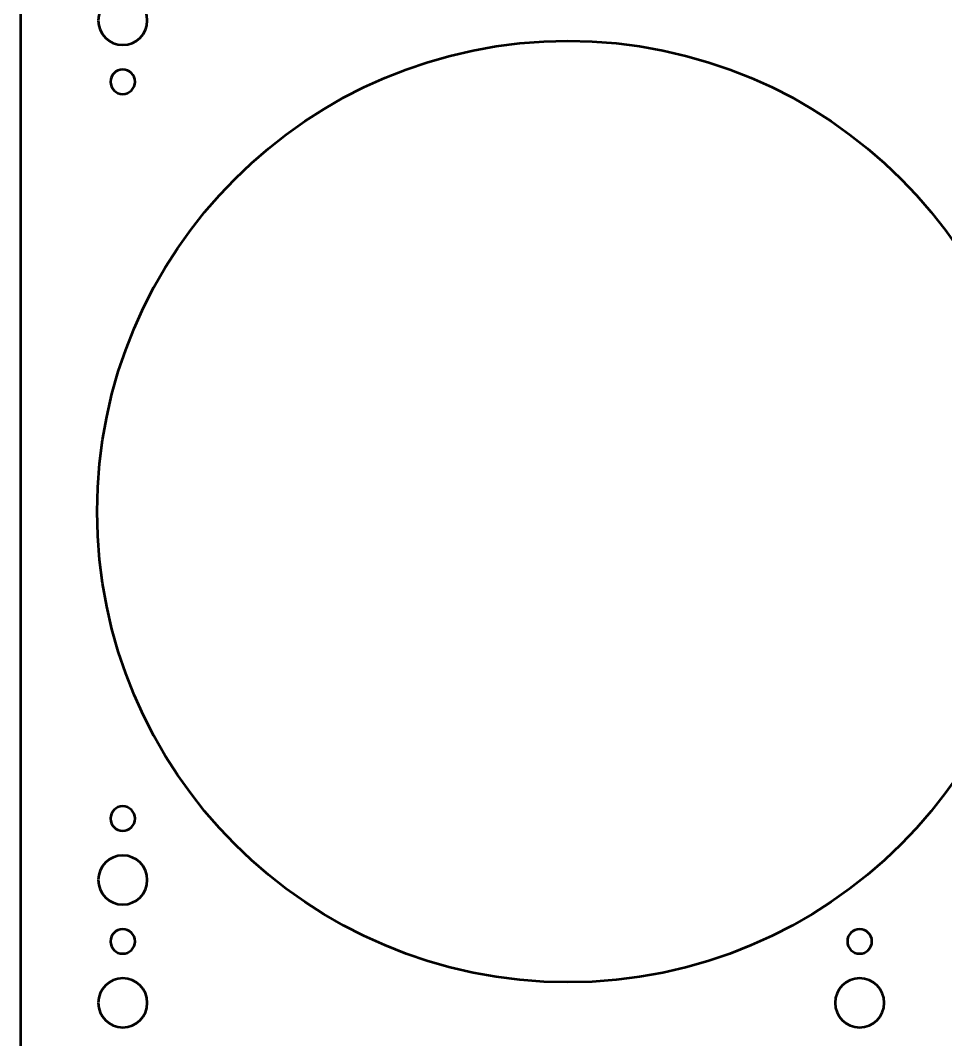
# Model space of a CAD drawing. Header units: centimetres. Extents: x -23 to 23, y -25.2 to 25.2.
# Drawn here: x -23 to -11.7, y -18.45 to -6 of the extents above; entities that cross this region are included whole.
import ezdxf

# ---------------------------------------------------------------- set-up
doc = ezdxf.new("R2010")
doc.units = ezdxf.units.CM
doc.header["$MEASUREMENT"] = 0
doc.layers.add('Layer 1', color=7, linetype='Continuous')

msp = doc.modelspace()

# ---------------------------------------------------------------- linework, layer by layer
at = {"layer": 'Layer 1', "lineweight": 53}
msp.add_ellipse((-16.3125, -12), major_axis=(0, 5.75), ratio=1, dxfattribs=at)
for points, knots in [([(-23, -24.75), (-23, -24.75), (-23, 24.75), (-23, 24.75), (-23, 24.75), (-23, 25.02614), (-22.77614, 25.25), (-22.5, 25.25), (-22.5, 25.25), (-22.5, 25.25), (22.5, 25.25), (22.5, 25.25), (22.5, 25.25), (22.77614, 25.25), (23, 25.02614), (23, 24.75), (23, 24.75), (23, 24.75), (23, -24.75), (23, -24.75), (23, -24.75), (23, -25.02614), (22.77614, -25.25), (22.5, -25.25), (22.5, -25.25), (22.5, -25.25), (-22.5, -25.25), (-22.5, -25.25), (-22.5, -25.25), (-22.77614, -25.25), (-23, -25.02614), (-23, -24.75)], [0, 0, 0, 0, 0.11111111, 0.11111111, 0.11111111, 0.11111111, 0.22222222, 0.22222222, 0.22222222, 0.22222222, 0.33333333, 0.33333333, 0.33333333, 0.33333333, 0.44444444, 0.44444444, 0.44444444, 0.44444444, 0.55555556, 0.55555556, 0.55555556, 0.55555556, 0.66666667, 0.66666667, 0.66666667, 0.66666667, 0.77777778, 0.77777778, 0.77777778, 0.77777778, 1, 1, 1, 1]), ([(-22.05, -6), (-22.05, -5.83431), (-21.91569, -5.7), (-21.75, -5.7), (-21.75, -5.7), (-21.58431, -5.7), (-21.45, -5.83431), (-21.45, -6), (-21.45, -6), (-21.45, -6.16569), (-21.58431, -6.3), (-21.75, -6.3), (-21.75, -6.3), (-21.91569, -6.3), (-22.05, -6.16569), (-22.05, -6)], [0, 0, 0, 0, 0.2, 0.2, 0.2, 0.2, 0.4, 0.4, 0.4, 0.4, 0.6, 0.6, 0.6, 0.6, 1, 1, 1, 1]), ([(-21.9, -6.75), (-21.9, -6.66716), (-21.83284, -6.6), (-21.75, -6.6), (-21.75, -6.6), (-21.66716, -6.6), (-21.6, -6.66716), (-21.6, -6.75), (-21.6, -6.75), (-21.6, -6.83284), (-21.66716, -6.9), (-21.75, -6.9), (-21.75, -6.9), (-21.83284, -6.9), (-21.9, -6.83284), (-21.9, -6.75)], [0, 0, 0, 0, 0.2, 0.2, 0.2, 0.2, 0.4, 0.4, 0.4, 0.4, 0.6, 0.6, 0.6, 0.6, 1, 1, 1, 1]), ([(-21.9, -15.75), (-21.9, -15.66716), (-21.83284, -15.6), (-21.75, -15.6), (-21.75, -15.6), (-21.66716, -15.6), (-21.6, -15.66716), (-21.6, -15.75), (-21.6, -15.75), (-21.6, -15.83284), (-21.66716, -15.9), (-21.75, -15.9), (-21.75, -15.9), (-21.83284, -15.9), (-21.9, -15.83284), (-21.9, -15.75)], [0, 0, 0, 0, 0.2, 0.2, 0.2, 0.2, 0.4, 0.4, 0.4, 0.4, 0.6, 0.6, 0.6, 0.6, 1, 1, 1, 1]), ([(-22.05, -16.5), (-22.05, -16.33431), (-21.91569, -16.2), (-21.75, -16.2), (-21.75, -16.2), (-21.58431, -16.2), (-21.45, -16.33431), (-21.45, -16.5), (-21.45, -16.5), (-21.45, -16.66569), (-21.58431, -16.8), (-21.75, -16.8), (-21.75, -16.8), (-21.91569, -16.8), (-22.05, -16.66569), (-22.05, -16.5)], [0, 0, 0, 0, 0.2, 0.2, 0.2, 0.2, 0.4, 0.4, 0.4, 0.4, 0.6, 0.6, 0.6, 0.6, 1, 1, 1, 1]), ([(-21.9, -17.25), (-21.9, -17.16716), (-21.83284, -17.1), (-21.75, -17.1), (-21.75, -17.1), (-21.66716, -17.1), (-21.6, -17.16716), (-21.6, -17.25), (-21.6, -17.25), (-21.6, -17.33284), (-21.66716, -17.4), (-21.75, -17.4), (-21.75, -17.4), (-21.83284, -17.4), (-21.9, -17.33284), (-21.9, -17.25)], [0, 0, 0, 0, 0.2, 0.2, 0.2, 0.2, 0.4, 0.4, 0.4, 0.4, 0.6, 0.6, 0.6, 0.6, 1, 1, 1, 1]), ([(-12.9, -17.25), (-12.9, -17.16716), (-12.83284, -17.1), (-12.75, -17.1), (-12.75, -17.1), (-12.66716, -17.1), (-12.6, -17.16716), (-12.6, -17.25), (-12.6, -17.25), (-12.6, -17.33284), (-12.66716, -17.4), (-12.75, -17.4), (-12.75, -17.4), (-12.83284, -17.4), (-12.9, -17.33284), (-12.9, -17.25)], [0, 0, 0, 0, 0.2, 0.2, 0.2, 0.2, 0.4, 0.4, 0.4, 0.4, 0.6, 0.6, 0.6, 0.6, 1, 1, 1, 1]), ([(-22.05, -18), (-22.05, -17.83431), (-21.91569, -17.7), (-21.75, -17.7), (-21.75, -17.7), (-21.58431, -17.7), (-21.45, -17.83431), (-21.45, -18), (-21.45, -18), (-21.45, -18.16569), (-21.58431, -18.3), (-21.75, -18.3), (-21.75, -18.3), (-21.91569, -18.3), (-22.05, -18.16569), (-22.05, -18)], [0, 0, 0, 0, 0.2, 0.2, 0.2, 0.2, 0.4, 0.4, 0.4, 0.4, 0.6, 0.6, 0.6, 0.6, 1, 1, 1, 1]), ([(-13.05, -18), (-13.05, -17.83431), (-12.91569, -17.7), (-12.75, -17.7), (-12.75, -17.7), (-12.58431, -17.7), (-12.45, -17.83431), (-12.45, -18), (-12.45, -18), (-12.45, -18.16569), (-12.58431, -18.3), (-12.75, -18.3), (-12.75, -18.3), (-12.91569, -18.3), (-13.05, -18.16569), (-13.05, -18)], [0, 0, 0, 0, 0.2, 0.2, 0.2, 0.2, 0.4, 0.4, 0.4, 0.4, 0.6, 0.6, 0.6, 0.6, 1, 1, 1, 1])]:
    msp.add_open_spline(points, degree=3, knots=knots, dxfattribs=at)

doc.saveas('drawing.dxf')
